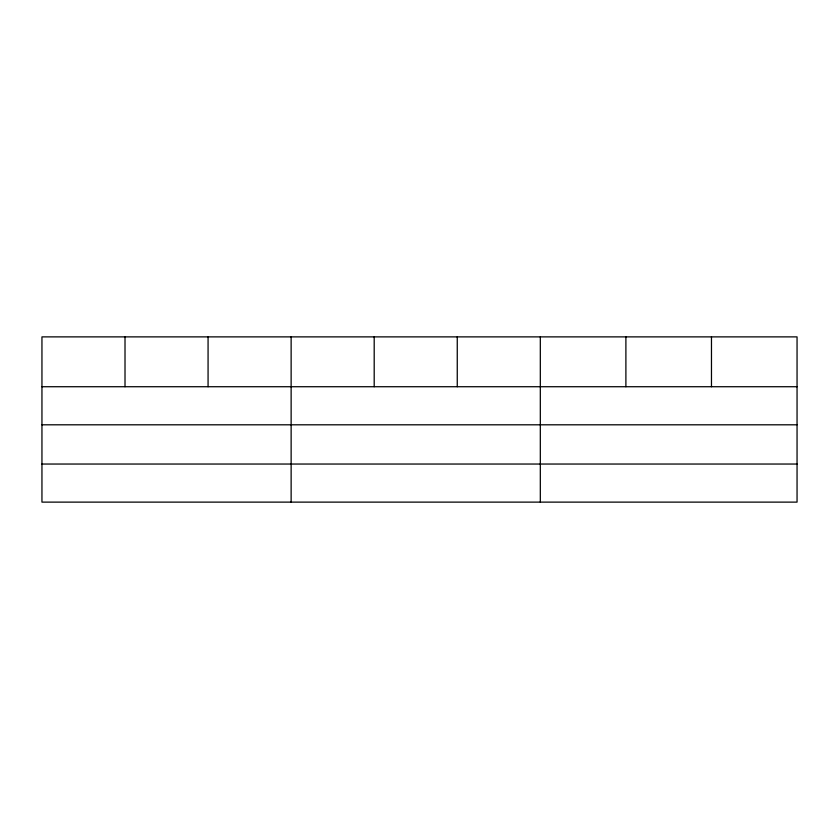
<?xml version="1.0" encoding="UTF-8"?>
<svg xmlns="http://www.w3.org/2000/svg" width="839" height="839" viewBox="0 0 839 839"><rect width="100%" height="100%" fill="white"/><g stroke="black" fill="none" stroke-linecap="round" stroke-linejoin="round"><path stroke-width="1.26" d="M797.05 424.807L797.05 336.879L41.95 336.879L41.95 502.121L797.05 502.121L797.05 424.807L41.95 424.807M41.95 386.727L797.05 386.727M41.95 464.04L797.05 464.04M711.472 336.879L711.472 386.727M625.894 336.879L625.894 386.727M540.316 336.879L540.316 502.121M457.255 336.879L457.255 386.727M374.194 336.879L374.194 386.727M291.133 336.879L291.133 502.121M208.072 336.879L208.072 386.727M125.011 336.879L125.011 386.727"/></g></svg>
